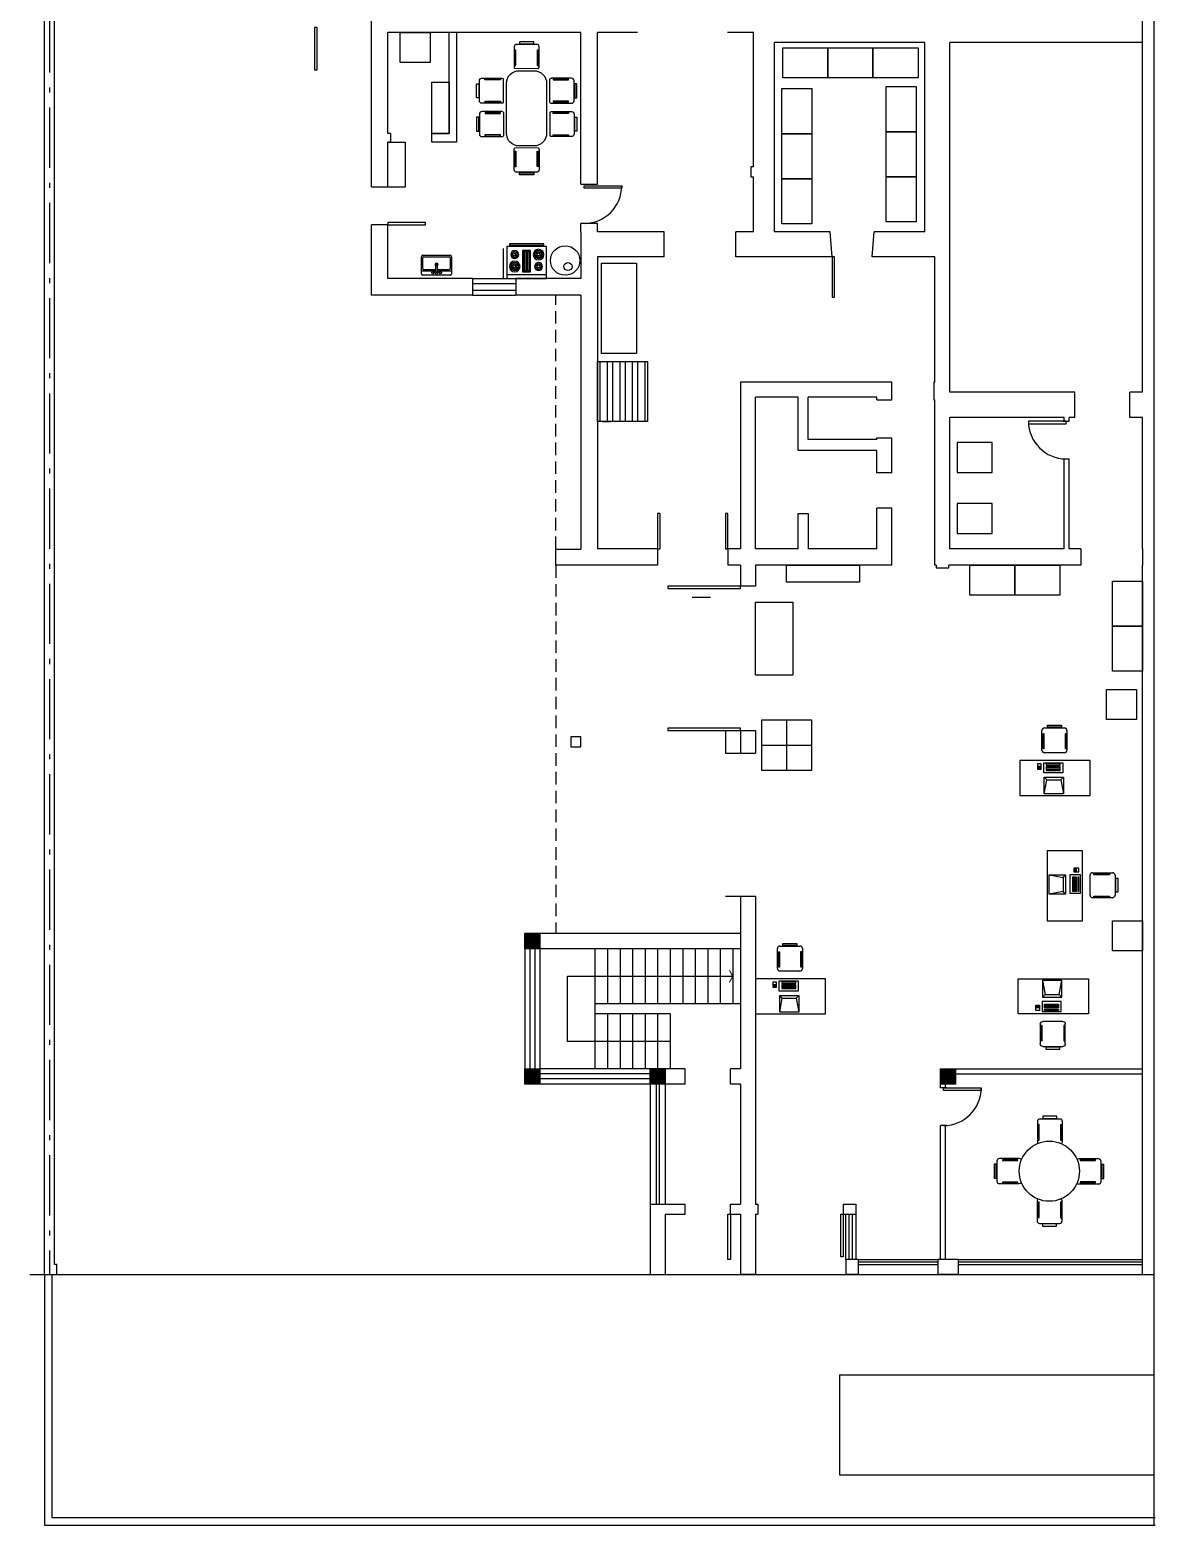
# Model space of a CAD drawing. Header units: millimetres. Extents: x 87.1 to 109.5, y 55.5 to 110.4.
# Drawn here: x 87.07 to 109.51, y 55.47 to 85.3 of the extents above; entities that cross this region are included whole.
import ezdxf

# ---------------------------------------------------------------- set-up
doc = ezdxf.new("R2010")
doc.units = ezdxf.units.MM
for name, pattern in [('ACAD_ISO10W100', [18, 12, -3, 0, -3]), ('CONTINUA', [0]), ('DASHED2', [0.375, 0.25, -0.125])]:
    doc.linetypes.add(name, pattern=pattern)
for name, color, linetype in [('Carpinteria', 1, 'Continuous'), ('EJE MEDIANEROS', 6, 'ACAD_ISO10W100'), ('Estanterias', 170, 'Continuous'), ('Hormigon', 94, 'Continuous'), ('MUEBLES', 252, 'CONTINUA')]:
    doc.layers.add(name, color=color, linetype=linetype)

# ---------------------------------------------------------------- blocks, each defined once
blk = doc.blocks.new('A$C5AA56A8C')
for p, q in [((0, 1.2), (1, 1.2)), ((0, 0), (0, 1.2)), ((0.05, 1.2), (0.05, 0)), ((0.2, 0), (0.2, 1.2)), ((0.3, 1.2), (0.3, 0)), ((0.45, 0), (0.45, 1.2)), ((0.55, 1.2), (0.55, 0)), ((0.7, 0), (0.7, 1.2)), ((0.8, 1.2), (0.8, 0)), ((0.95, 0), (0.95, 1.2)), ((1, 1.2), (1, 0)), ((1, 0), (0, 0)), ((0.1, 0), (0.25, 0))]:
    blk.add_line(p, q)
blk = doc.blocks.new('A$C2B9F50F0')
for points in [[(0, 0.084196), (0.041667, 0.084196), (0.145834, -0.000001), (0.145834, 0.024056)], [(0.291667, 0.084196), (0.25, 0.084196), (0.145834, -0.000001), (0.145834, 0.024056)]]:
    blk.add_solid(points)
blk = doc.blocks.new('A$C70672ED6')
at = {"layer": 'Hormigon'}
blk.add_hatch(color=256, dxfattribs=at).paths.add_polyline_path([(0.25, 0.55), (0.25, 0.25), (0.55, 0.25), (0.55, 0.55)])
blk.add_lwpolyline([(0.25, 0.25), (0.25, 0.55), (0.55, 0.55), (0.55, 0.25)], close=True)
blk = doc.blocks.new('col-madera 2020')
blk.add_lwpolyline([(-0.1, -0.1), (0.1, -0.1), (0.1, 0.1), (-0.1, 0.1)], close=True)
blk = doc.blocks.new('A$C4EFF447F')
at = {"rotation": 180}
blk.add_blockref('col-madera 2020', (0.5, 0.5), dxfattribs=at)
blk = doc.blocks.new('A$C72337FE4')
for p, q in [((0.53477, 1.370186), (0.91577, 1.370186)), ((0.58557, 1.090785), (0.53477, 1.370186)), ((0.53477, 1.039985), (0.53477, 1.370186)), ((0.91577, 1.370186), (0.86497, 1.090785)), ((0.91577, 1.370186), (0.91577, 1.039985)), ((0.53477, 1.039985), (0.58557, 1.090785)), ((0.91577, 1.039985), (0.53477, 1.039985)), ((0.545277, 0.749245), (0.545277, 0.952445)), ((0.545277, 0.952445), (0.926277, 0.952445)), ((0.86497, 1.090785), (0.58557, 1.090785)), ((0.596077, 0.901645), (0.596077, 0.825445)), ((0.875477, 0.901645), (0.596077, 0.901645)), ((0.86497, 1.090785), (0.91577, 1.039985)), ((0.875477, 0.825445), (0.875477, 0.901645)), ((0.926277, 0.952445), (0.926277, 0.749245)), ((0.926277, 0.749245), (0.545277, 0.749245)), ((0.875477, 0.876245), (0.596077, 0.876245)), ((0.596077, 0.850845), (0.875477, 0.850845)), ((0.596077, 0.825445), (0.875477, 0.825445)), ((0.596077, 0.800045), (0.596077, 0.774645)), ((0.875477, 0.800045), (0.596077, 0.800045)), ((0.596077, 0.774645), (0.875477, 0.774645)), ((0.875477, 0.774645), (0.875477, 0.800045)), ((1.053277, 0.876245), (0.977077, 0.876245)), ((0.977077, 0.876245), (0.977077, 0.774645)), ((0.977077, 0.774645), (1.053277, 0.774645)), ((1.040577, 0.850845), (0.989777, 0.850845)), ((0.989777, 0.850845), (0.989777, 0.825445)), ((0.989777, 0.825445), (1.040577, 0.825445)), ((1.015177, 0.850845), (1.015177, 0.825445)), ((1.040577, 0.825445), (1.040577, 0.850845)), ((1.053277, 0.774645), (1.053277, 0.876245)), ((0.462863, 0.1049), (0.462863, 0.5023)), ((0.512863, 0.5523), (0.911163, 0.5523)), ((0.961163, 0.5023), (0.961163, 0.1049)), ((0.911163, 0.0549), (0.512863, 0.0549))]:
    blk.add_line(p, q)
for points in [[(0, 1.406141), (0, 0.706141), (1.4, 0.706141), (1.4, 1.406141)], [(0.494863, 0.1654), (0.473563, 0.1654), (0.473563, 0.4749), (0.494863, 0.4749)], [(0.940463, 0.1681), (0.921763, 0.1681), (0.921763, 0.4749), (0.940463, 0.4749)], [(0.852463, 0), (0.572263, 0), (0.572263, 0.0427), (0.852463, 0.0427)]]:
    blk.add_lwpolyline(points, close=True)
for centre, start, end in [((0.512863, 0.5023), 90, 180), ((0.911163, 0.5023), 0, 90), ((0.512863, 0.1049), 180, 270), ((0.911163, 0.1049), 270, 0)]:
    blk.add_arc(centre, 0.05, start, end)
blk = doc.blocks.new('A$C45C053B3')
for p, q in [((0.32, 0.6), (0.32, 0.397628)), ((0.223124, 0.314589), (0.344262, 0.314589)), ((0.32, 0.397628), (0.32, 0.314589)), ((0.344262, 0.314589), (0.344262, 0.28541)), ((0.344262, 0.28541), (0.223124, 0.28541)), ((0.32, 0.28541), (0.32, 0.204262)), ((0.32, 0.204262), (0.32, 0))]:
    blk.add_line(p, q)
for points in [[(0.03, 0.6), (0.37, 0.6)], [(0, 0.03), (0, 0.57)], [(0.03, 0.05), (0.03, 0.55)], [(0.05, 0.57), (0.27, 0.57)], [(0.29, 0.55), (0.29, 0.314589)], [(0.4, 0.57), (0.4, 0.03)], [(0.37, 0), (0.03, 0)], [(0.27, 0.03), (0.05, 0.03)], [(0.29, 0.28541), (0.29, 0.05)]]:
    blk.add_lwpolyline(points)
for centre, radius in [((0.167741, 0.305957), 0.002532), ((0.17473, 0.315551), 0.002532), ((0.186046, 0.3), 0.005906), ((0.186049, 0.319249), 0.002532), ((0.197442, 0.315513), 0.002532), ((0.204355, 0.305962), 0.002532), ((0.344262, 0.374012), 0.024482), ((0.344262, 0.374012), 0.020031), ((0.167739, 0.294052), 0.002532), ((0.174732, 0.284427), 0.002532), ((0.186044, 0.280744), 0.002532), ((0.197338, 0.284411), 0.002532), ((0.204352, 0.294038), 0.002532), ((0.344262, 0.227071), 0.023706), ((0.344262, 0.227071), 0.020031)]:
    blk.add_circle(centre, radius)
for centre, radius, start, end in [((0.03, 0.57), 0.03, 90, 180), ((0.37, 0.57), 0.03, 0, 90), ((0.05, 0.55), 0.02, 90, 180), ((0.186046, 0.3), 0.030236, 22.031329, 337.968671), ((0.186046, 0.3), 0.025909, 17.102139, 342.897861), ((0.223252, 0.3), 0.01459, 90.503577, 270.503577), ((0.27, 0.55), 0.02, 0, 90), ((0.344262, 0.3), 0.029251, 209.918815, 150.081185), ((0.03, 0.03), 0.03, 180, 270), ((0.05, 0.05), 0.02, 180, 270), ((0.27, 0.05), 0.02, 270, 0), ((0.37, 0.03), 0.03, 270, 0)]:
    blk.add_arc(centre, radius, start, end)
for p in [(0.167739, 0.305948), (0.174732, 0.315573), (0.186046, 0.319249), (0.197361, 0.315573), (0.204353, 0.305948), (0.167739, 0.294052), (0.174732, 0.284427), (0.186046, 0.280751), (0.197361, 0.284427), (0.204353, 0.294052)]:
    blk.add_point(p)
blk = doc.blocks.new('Range-Oven - 30 in top')
for p, q in [((0, -3), (30, -3)), ((12, -6), (18, -6)), ((13, -19.999996), (13, -6)), ((14, -6), (14, -19.999996)), ((15, -19.999996), (15, -6)), ((16, -6), (16, -19.999996)), ((17, -19.999996), (17, -6)), ((18, -19.999996), (12, -19.999996)), ((6, -23.999996), (6, -24.999996)), ((8, -24.999996), (8, -23.999996)), ((22, -24.999996), (22, -23.999996)), ((24, -23.999996), (24, -24.999996))]:
    blk.add_line(p, q)
for points in [[(0, -23.999996), (0, 0), (30, 0), (30, -23.999996)], [(12, -20.999996), (12, -5), (18, -5), (18, -20.999996)], [(2, -25.999996), (2, -24.999996), (28, -24.999996), (28, -25.999996)]]:
    blk.add_lwpolyline(points, close=True)
for centre, radius in [((6, -9), 4), ((6, -9), 3), ((6, -9), 2), ((6, -9), 1), ((24, -9), 3), ((24, -9), 2), ((24, -9), 1), ((6, -18), 3), ((6, -18), 2), ((6, -18), 1), ((24, -18), 4), ((24, -18), 3), ((24, -18), 2), ((24, -18), 1)]:
    blk.add_circle(centre, radius)
blk = doc.blocks.new('Mesa de Reuniones')
at = {"linetype": 'Continuous'}
for p, q in [((-0.237084, 0.991001), (-0.237084, 0.593601)), ((0.211216, 1.041001), (-0.187084, 1.041001)), ((0.261216, 0.593601), (0.261216, 0.991001)), ((-1.046544, 0.201044), (-1.046544, -0.197256)), ((-0.599144, 0.251044), (-0.996544, 0.251044)), ((0.984229, 0.244295), (0.586829, 0.244295)), ((1.034229, -0.204005), (1.034229, 0.194295)), ((-0.996544, -0.247256), (-0.599144, -0.247256)), ((0.586829, -0.254005), (0.984229, -0.254005)), ((-0.243833, -0.592372), (-0.243833, -0.989772)), ((0.254467, -0.989772), (0.254467, -0.592372)), ((-0.193833, -1.039772), (0.204467, -1.039772))]:
    blk.add_line(p, q, dxfattribs=at)
for points in [[(-0.205084, 0.930501), (-0.226384, 0.930501), (-0.226384, 0.621001), (-0.205084, 0.621001)], [(0.152516, 1.095901), (-0.127684, 1.095901), (-0.127684, 1.053201), (0.152516, 1.053201)], [(0.240516, 0.927801), (0.221816, 0.927801), (0.221816, 0.621001), (0.240516, 0.621001)], [(-1.101444, 0.142344), (-1.101444, -0.137856), (-1.058744, -0.137856), (-1.058744, 0.142344)], [(-0.933344, 0.230344), (-0.933344, 0.211644), (-0.626544, 0.211644), (-0.626544, 0.230344)], [(0.923729, 0.212295), (0.923729, 0.233595), (0.614229, 0.233595), (0.614229, 0.212295)], [(1.089129, -0.145305), (1.089129, 0.134895), (1.046429, 0.134895), (1.046429, -0.145305)], [(-0.936044, -0.215256), (-0.936044, -0.236556), (-0.626544, -0.236556), (-0.626544, -0.215256)], [(0.921029, -0.233305), (0.921029, -0.214605), (0.614229, -0.214605), (0.614229, -0.233305)], [(-0.223133, -0.926572), (-0.204433, -0.926572), (-0.204433, -0.619772), (-0.223133, -0.619772)], [(0.222467, -0.929272), (0.243767, -0.929272), (0.243767, -0.619772), (0.222467, -0.619772)], [(-0.135133, -1.094672), (0.145067, -1.094672), (0.145067, -1.051972), (-0.135133, -1.051972)]]:
    blk.add_lwpolyline(points, close=True, dxfattribs=at)
blk.add_circle((0, 0), 0.6)
for centre, start, end in [((-0.187084, 0.991001), 90, 180), ((0.211216, 0.991001), 0, 90), ((-0.187084, 0.593601), 180, 226.166294), ((0.211216, 0.593601), 301.619069, 0), ((-0.996544, 0.201044), 90, 180), ((-0.599144, 0.201044), 29.930251, 90), ((0.586829, 0.194295), 90, 131.789335), ((0.984229, 0.194295), 0, 90), ((-0.996544, -0.197256), 180, 270), ((-0.599144, -0.197256), 270, 328.03123), ((0.586829, -0.204005), 223.539107, 270), ((0.984229, -0.204005), 270, 0), ((-0.193833, -0.592372), 132.080134, 180), ((0.204467, -0.592372), 0, 53.229685), ((-0.193833, -0.989772), 180, 270), ((0.204467, -0.989772), 270, 0)]:
    blk.add_arc(centre, 0.05, start, end, dxfattribs=at)
blk = doc.blocks.new('Silla_1')
at = {"linetype": 'Continuous'}
for p, q in [((-0.05, 0.24915), (-0.4474, 0.24915)), ((0, -0.19915), (0, 0.19915)), ((-0.4474, -0.24915), (-0.05, -0.24915))]:
    blk.add_line(p, q, dxfattribs=at)
blk.add_lwpolyline([(-0.483645, -0.233592), (-0.48072, 0.23643)], dxfattribs=at)
for points in [[(-0.1105, 0.21715), (-0.1105, 0.23845), (-0.42, 0.23845), (-0.42, 0.21715)], [(0.0549, -0.14045), (0.0549, 0.13975), (0.0122, 0.13975), (0.0122, -0.14045)], [(-0.1132, -0.22845), (-0.1132, -0.20975), (-0.42, -0.20975), (-0.42, -0.22845)]]:
    blk.add_lwpolyline(points, close=True, dxfattribs=at)
for centre, start, end in [((-0.4474, 0.19915), 90, 131.789335), ((-0.05, 0.19915), 0, 90), ((-0.4474, -0.19915), 223.539107, 270), ((-0.05, -0.19915), 270, 0)]:
    blk.add_arc(centre, 0.05, start, end, dxfattribs=at)

msp = doc.modelspace()

# ---------------------------------------------------------------- hatches: boundary and pattern name
at = {"layer": 'Hormigon'}
msp.add_hatch(color=256, dxfattribs=at).paths.add_polyline_path([(105.229, 64.574), (105.529, 64.574), (105.529, 64.274), (105.229, 64.274)])

# ---------------------------------------------------------------- linework, layer by layer
for p, q in [((109.484, 92.054), (109.484, 60.474)), ((87.359, 60.474), (87.359, 87.61)), ((87.56, 60.674), (87.56, 87.643)), ((93.879, 82.164), (93.879, 85.554)), ((109.259, 78.074), (109.259, 85.554)), ((95.579, 85.254), (94.209, 85.254)), ((94.209, 83.234), (94.209, 85.254)), ((98.059, 85.254), (95.579, 85.254)), ((98.059, 82.224), (98.059, 85.254)), ((98.389, 82.574), (98.389, 85.254)), ((99.184, 85.254), (98.389, 85.254)), ((101.499, 85.254), (100.984, 85.254)), ((101.499, 82.574), (101.499, 85.254)), ((101.919, 81.274), (101.919, 85.054)), ((104.919, 85.054), (101.919, 85.054)), ((104.919, 81.274), (104.919, 85.054)), ((105.419, 78.074), (105.419, 85.054)), ((109.259, 85.054), (105.419, 85.054)), ((94.259, 83.234), (94.209, 83.234)), ((94.259, 83.234), (94.259, 83.064)), ((94.209, 82.164), (94.209, 83.064)), ((94.259, 83.064), (94.209, 83.064)), ((98.389, 82.224), (98.389, 82.574)), ((101.499, 81.274), (101.499, 82.374)), ((94.209, 82.164), (93.879, 82.164)), ((98.059, 82.224), (98.389, 82.224)), ((98.059, 81.274), (98.059, 81.444)), ((98.389, 81.444), (98.059, 81.444)), ((98.389, 81.274), (98.389, 81.444)), ((93.879, 80.014), (93.879, 81.414)), ((94.209, 81.414), (93.879, 81.414)), ((94.209, 80.344), (94.209, 81.414)), ((98.059, 81.274), (98.059, 81.274)), ((98.059, 81.274), (98.059, 80.344)), ((99.719, 81.274), (98.389, 81.274)), ((99.719, 80.774), (99.719, 81.274)), ((101.499, 81.274), (101.149, 81.274)), ((101.149, 80.774), (101.149, 81.274)), ((103.029, 81.274), (101.919, 81.274)), ((103.069, 80.774), (103.029, 81.274)), ((103.869, 80.774), (103.909, 81.274)), ((104.919, 81.274), (103.909, 81.274)), ((94.209, 80.344), (94.209, 80.944)), ((99.719, 80.774), (98.389, 80.774)), ((98.389, 80.774), (98.389, 74.954)), ((103.069, 80.774), (101.149, 80.774)), ((105.119, 80.774), (103.869, 80.774)), ((105.119, 78.274), (105.119, 80.774)), ((95.899, 80.344), (94.209, 80.344)), ((95.899, 80.344), (95.899, 80.014)), ((98.059, 80.344), (96.759, 80.344)), ((96.759, 80.344), (96.759, 80.014)), ((95.899, 80.014), (93.879, 80.014)), ((98.059, 80.014), (96.759, 80.014)), ((98.059, 80.014), (98.059, 74.944)), ((101.239, 78.274), (101.239, 74.954)), ((104.259, 78.274), (101.239, 78.274)), ((104.259, 77.924), (104.259, 78.274)), ((105.119, 78.274), (105.095, 78.274)), ((105.095, 78.274), (105.095, 77.924)), ((102.389, 77.974), (101.539, 77.974)), ((101.539, 74.954), (101.539, 77.974)), ((102.389, 76.914), (102.389, 77.974)), ((103.959, 77.974), (102.589, 77.974)), ((102.589, 77.134), (102.589, 77.974)), ((103.959, 77.924), (103.959, 77.974)), ((103.959, 77.924), (104.259, 77.924)), ((105.095, 77.924), (105.119, 77.924)), ((105.119, 74.624), (105.119, 77.924)), ((107.909, 78.074), (105.419, 78.074)), ((107.909, 77.574), (107.909, 78.074)), ((109.259, 78.074), (109.009, 78.074)), ((109.009, 77.574), (109.009, 78.074)), ((107.697, 77.574), (105.419, 77.574)), ((105.419, 74.954), (105.419, 77.574)), ((107.697, 77.495), (107.697, 77.574)), ((107.909, 77.574), (107.797, 77.574)), ((107.797, 77.495), (107.797, 77.574)), ((109.259, 77.574), (109.009, 77.574)), ((109.259, 74.954), (109.259, 77.574)), ((107.671, 77.495), (107.797, 77.495)), ((103.959, 77.134), (102.589, 77.134)), ((103.959, 77.134), (103.959, 77.164)), ((103.959, 77.164), (104.259, 77.164)), ((104.259, 76.464), (104.259, 77.164)), ((105.563, 77.072), (105.563, 76.472)), ((106.263, 77.072), (105.563, 77.072)), ((106.263, 76.472), (106.263, 77.072)), ((103.959, 76.914), (102.389, 76.914)), ((103.959, 76.464), (103.959, 76.914)), ((107.671, 76.745), (107.797, 76.745)), ((107.697, 74.954), (107.697, 76.745)), ((107.797, 74.954), (107.797, 76.745)), ((104.259, 76.464), (103.959, 76.464)), ((105.563, 76.472), (106.263, 76.472)), ((105.563, 75.858), (105.563, 75.258)), ((106.263, 75.858), (105.563, 75.858)), ((106.263, 75.258), (106.263, 75.858)), ((103.959, 74.954), (103.959, 75.764)), ((104.259, 75.764), (103.959, 75.764)), ((104.259, 74.624), (104.259, 75.764)), ((105.563, 75.258), (106.263, 75.258)), ((99.589, 74.954), (98.389, 74.954)), ((99.589, 74.954), (99.589, 74.624)), ((101.239, 74.954), (100.989, 74.954)), ((100.989, 74.954), (100.989, 74.624)), ((102.389, 74.954), (101.539, 74.954)), ((103.959, 74.954), (102.589, 74.954)), ((107.697, 74.954), (105.419, 74.954)), ((108.029, 74.954), (107.797, 74.954)), ((108.029, 74.954), (108.029, 74.624)), ((109.259, 74.954), (109.259, 74.624)), ((99.589, 74.624), (98.059, 74.624)), ((101.239, 74.624), (100.989, 74.624)), ((101.239, 74.624), (101.239, 74.207)), ((101.539, 74.624), (101.539, 74.207)), ((104.259, 74.624), (101.539, 74.624)), ((105.144, 74.624), (105.119, 74.624)), ((108.029, 74.624), (105.394, 74.624)), ((109.259, 60.474), (109.259, 74.624)), ((101.239, 74.307), (101.239, 74.207)), ((101.539, 74.307), (101.539, 74.207)), ((101.239, 74.207), (100.939, 74.207)), ((101.539, 74.207), (101.239, 74.207)), ((100.939, 71.324), (100.939, 70.874)), ((100.939, 71.324), (101.239, 71.324)), ((101.239, 71.324), (101.239, 70.874)), ((101.239, 71.324), (101.539, 71.324)), ((101.239, 71.324), (101.239, 70.874)), ((101.539, 71.324), (101.539, 70.874)), ((100.939, 70.874), (101.239, 70.874)), ((101.239, 70.874), (101.539, 70.874)), ((100.939, 68.024), (101.239, 68.024)), ((101.239, 68.024), (101.239, 64.574)), ((101.239, 68.024), (101.539, 68.024)), ((101.539, 68.024), (101.539, 64.574)), ((96.939, 67.274), (96.939, 66.974)), ((101.239, 67.274), (96.939, 67.274)), ((97.239, 67.274), (97.239, 66.974)), ((101.239, 66.974), (96.939, 66.974)), ((101.239, 66.974), (101.239, 65.874)), ((96.939, 64.574), (96.939, 64.274)), ((97.239, 64.574), (97.239, 64.274)), ((100.139, 64.574), (99.439, 64.574)), ((99.439, 64.574), (99.439, 64.274)), ((99.739, 64.574), (99.739, 64.274)), ((100.139, 64.274), (100.139, 64.574)), ((101.239, 64.574), (101.039, 64.574)), ((101.039, 64.274), (101.039, 64.574)), ((101.239, 64.574), (101.239, 64.574)), ((101.539, 64.574), (101.539, 61.874)), ((105.229, 64.574), (109.259, 64.574)), ((105.529, 64.474), (109.259, 64.474)), ((100.139, 64.274), (99.439, 64.274)), ((101.239, 64.274), (101.039, 64.274)), ((101.239, 64.274), (101.239, 61.874)), ((105.229, 64.195), (105.229, 64.374)), ((105.355, 64.195), (105.229, 64.195)), ((105.329, 64.195), (105.329, 64.274)), ((105.229, 60.774), (105.229, 63.445)), ((105.355, 63.445), (105.229, 63.445)), ((105.329, 60.774), (105.329, 63.445)), ((99.439, 61.874), (99.439, 60.474)), ((99.439, 61.874), (100.139, 61.874)), ((100.139, 61.674), (100.139, 61.874)), ((101.039, 61.874), (101.239, 61.874)), ((101.039, 61.674), (101.039, 61.874)), ((101.239, 61.874), (101.239, 61.874)), ((101.539, 61.874), (101.589, 61.874)), ((101.589, 61.874), (101.589, 61.674)), ((103.289, 61.874), (103.539, 61.874)), ((103.289, 61.874), (103.289, 61.674)), ((103.539, 61.874), (103.539, 61.674)), ((99.739, 61.674), (99.739, 60.474)), ((99.739, 61.674), (100.139, 61.674)), ((101.039, 61.674), (101.239, 61.674)), ((101.239, 61.674), (101.239, 60.491)), ((101.239, 61.674), (101.239, 60.474)), ((101.239, 61.674), (101.239, 60.491)), ((101.539, 61.674), (101.539, 60.791)), ((101.539, 61.674), (101.539, 60.474)), ((101.539, 61.674), (101.589, 61.674)), ((103.289, 61.674), (103.339, 61.674)), ((103.339, 61.674), (103.539, 61.674)), ((103.339, 60.774), (103.339, 60.474)), ((103.539, 60.774), (103.339, 60.774)), ((103.589, 60.774), (103.539, 60.774)), ((103.589, 60.774), (103.589, 60.474)), ((105.579, 60.774), (105.179, 60.774)), ((105.179, 60.774), (105.179, 60.474)), ((105.579, 60.774), (105.579, 60.474)), ((101.239, 60.474), (109.484, 60.474)), ((101.539, 60.474), (101.239, 60.474)), ((103.589, 60.474), (103.339, 60.474)), ((105.579, 60.474), (105.179, 60.474))]:
    msp.add_line(p, q)
at = {"color": 2, "linetype": 'DASHED2'}
for p, q in [((97.559, 74.944), (97.559, 80.014)), ((97.559, 74.624), (97.559, 67.274))]:
    msp.add_line(p, q, dxfattribs=at)
at = {"color": 2}
for p, q in [((98.339, 66.974), (98.339, 64.574)), ((98.589, 66.974), (98.589, 65.874)), ((98.839, 66.974), (98.839, 65.874)), ((99.089, 66.974), (99.089, 65.874)), ((99.339, 66.974), (99.339, 65.874)), ((99.589, 66.974), (99.589, 65.874)), ((99.839, 66.974), (99.839, 65.874)), ((100.089, 66.974), (100.089, 65.874)), ((100.339, 66.974), (100.339, 65.874)), ((100.589, 66.974), (100.589, 65.874)), ((100.839, 66.974), (100.839, 65.874)), ((101.089, 66.974), (101.089, 65.874)), ((101.239, 65.874), (98.339, 65.874)), ((99.839, 65.674), (98.339, 65.674)), ((98.589, 65.674), (98.589, 64.574)), ((98.839, 65.674), (98.839, 64.574)), ((99.089, 65.674), (99.089, 64.574)), ((99.339, 65.674), (99.339, 64.574)), ((99.589, 65.674), (99.589, 64.574)), ((99.839, 65.674), (99.839, 64.574)), ((87.359, 60.474), (87.359, 55.474)), ((87.509, 60.474), (87.509, 55.624)), ((109.484, 60.474), (109.484, 55.474)), ((103.214, 58.474), (103.214, 56.474)), ((103.214, 58.474), (109.484, 58.474)), ((103.214, 56.474), (109.484, 56.474)), ((87.509, 55.624), (109.509, 55.624)), ((87.359, 55.474), (109.509, 55.474))]:
    msp.add_line(p, q, dxfattribs=at)
for points in [[(95.579, 85.254), (95.579, 83.064), (95.088, 83.064), (95.088, 83.234), (95.429, 83.234), (95.429, 85.254)], [(101.499, 82.574), (101.449, 82.574), (101.449, 82.374), (101.499, 82.374)], [(102.389, 74.954), (102.389, 75.654), (102.589, 75.654), (102.589, 74.954)], [(98.059, 74.624), (97.559, 74.624), (97.559, 74.944), (98.059, 74.944)], [(105.144, 74.624), (105.144, 74.574), (105.394, 74.574), (105.394, 74.624)], [(87.359, 60.474), (87.56, 60.474), (87.61, 60.474), (87.61, 60.674), (87.56, 60.674)]]:
    msp.add_lwpolyline(points)
for points in [[(98.122, 82.194), (98.872, 82.194), (98.872, 82.144), (98.122, 82.144)], [(107.734, 77.495), (106.984, 77.495), (106.984, 77.445), (107.734, 77.445)], [(105.229, 64.274), (105.229, 64.574), (105.529, 64.574), (105.529, 64.274)], [(105.292, 64.195), (106.042, 64.195), (106.042, 64.145), (105.292, 64.145)]]:
    msp.add_lwpolyline(points, close=True)
at = {"color": 3}
msp.add_lwpolyline([(99.839, 65.124), (97.789, 65.124), (97.789, 66.424), (101.089, 66.424)], dxfattribs=at)
for centre, start, end in [((98.122, 82.194), 270, 0), ((107.734, 77.495), 180, 270), ((105.292, 64.195), 270, 0)]:
    msp.add_arc(centre, 0.75, start, end)
at = {"layer": 'Carpinteria'}
for p, q in [((95.899, 80.244), (96.759, 80.244)), ((95.899, 80.114), (96.759, 80.114)), ((103.339, 60.774), (103.339, 61.674)), ((103.409, 60.774), (103.409, 61.674)), ((103.469, 61.674), (103.469, 60.774)), ((103.539, 61.674), (103.539, 60.774))]:
    msp.add_line(p, q, dxfattribs=at)
at = {"layer": 'Carpinteria', "color": 252}
for p, q in [((99.559, 64.274), (99.559, 61.874)), ((99.619, 64.274), (99.619, 61.874)), ((99.739, 64.274), (99.739, 61.874)), ((103.589, 60.774), (105.179, 60.774)), ((103.589, 60.724), (105.179, 60.724)), ((103.589, 60.674), (105.179, 60.674)), ((105.579, 60.774), (109.259, 60.774)), ((105.579, 60.724), (109.259, 60.724)), ((105.579, 60.674), (109.259, 60.674))]:
    msp.add_line(p, q, dxfattribs=at)
at = {"layer": 'Carpinteria'}
for points in [[(92.747, 85.354), (92.747, 84.504), (92.797, 84.504), (92.797, 85.354)], [(94.209, 81.414), (94.959, 81.414), (94.959, 81.464), (94.209, 81.464)], [(103.069, 80.774), (103.069, 79.974), (103.119, 79.974), (103.119, 80.774)], [(99.639, 74.954), (99.639, 75.654), (99.589, 75.654), (99.589, 74.954)], [(100.989, 74.954), (100.989, 75.654), (100.939, 75.654), (100.939, 74.954)], [(101.239, 74.207), (99.789, 74.207), (99.789, 74.157), (101.239, 74.157)], [(101.239, 71.374), (99.789, 71.374), (99.789, 71.324), (101.239, 71.324)], [(101.039, 61.674), (101.039, 60.774), (100.989, 60.774), (100.989, 61.674)], [(103.289, 61.674), (103.289, 60.824), (103.239, 60.824), (103.239, 61.674)]]:
    msp.add_lwpolyline(points, close=True, dxfattribs=at)
msp.add_lwpolyline([(100.644, 73.981), (100.278, 73.981)], dxfattribs=at)
at = {"layer": 'Carpinteria', "color": 252}
for points in [[(96.939, 66.974), (96.939, 64.574)], [(97.039, 66.974), (97.039, 64.574)], [(97.139, 66.974), (97.139, 64.574)], [(97.239, 66.974), (97.239, 64.574)], [(99.439, 64.574), (97.239, 64.574)], [(99.439, 64.474), (97.239, 64.474)], [(99.439, 64.374), (97.239, 64.374)], [(99.439, 64.274), (97.239, 64.274)], [(99.439, 64.274), (99.439, 61.874)]]:
    msp.add_lwpolyline(points, dxfattribs=at)
at = {"layer": 'EJE MEDIANEROS', "ltscale": 0.1}
msp.add_line((87.459, 110.353), (87.459, 60.474), dxfattribs=at)
at = {"layer": 'EJE MEDIANEROS', "linetype": 'Continuous', "ltscale": 0.1}
msp.add_line((87.07, 60.474), (109.459, 60.474), dxfattribs=at)
at = {"layer": 'Estanterias'}
for points in [[(102.083, 84.348), (102.083, 84.948), (102.983, 84.948), (102.983, 84.348)], [(102.983, 84.348), (102.983, 84.948), (103.883, 84.948), (103.883, 84.348)], [(103.883, 84.348), (103.883, 84.948), (104.783, 84.948), (104.783, 84.348)], [(102.067, 84.132), (102.667, 84.132), (102.667, 83.232), (102.067, 83.232)], [(104.144, 84.173), (104.744, 84.173), (104.744, 83.273), (104.144, 83.273)], [(102.067, 83.232), (102.667, 83.232), (102.667, 82.332), (102.067, 82.332)], [(104.144, 83.273), (104.744, 83.273), (104.744, 82.373), (104.144, 82.373)], [(102.067, 82.332), (102.667, 82.332), (102.667, 81.432), (102.067, 81.432)], [(104.144, 82.373), (104.744, 82.373), (104.744, 81.473), (104.144, 81.473)], [(105.812, 74.024), (105.812, 74.624), (106.712, 74.624), (106.712, 74.024)], [(106.712, 74.024), (106.712, 74.624), (107.612, 74.624), (107.612, 74.024)], [(108.659, 74.307), (109.259, 74.307), (109.259, 73.407), (108.659, 73.407)], [(108.659, 73.407), (109.259, 73.407), (109.259, 72.507), (108.659, 72.507)]]:
    msp.add_lwpolyline(points, close=True, dxfattribs=at)
at = {"layer": 'MUEBLES'}
for p, q in [((96.509, 80.944), (96.509, 80.344)), ((98.467, 78.849), (98.467, 80.649)), ((98.467, 80.649), (99.167, 80.649)), ((99.167, 80.649), (99.167, 78.849)), ((95.899, 80.344), (96.759, 80.344)), ((95.899, 80.014), (96.759, 80.014)), ((99.167, 78.849), (98.467, 78.849))]:
    msp.add_line(p, q, dxfattribs=at)
for points in [[(94.452, 85.254), (95.052, 85.254), (95.052, 84.654), (94.452, 84.654)], [(95.429, 83.234), (95.088, 83.234), (95.088, 84.261), (95.429, 84.261)], [(94.551, 82.164), (94.209, 82.164), (94.209, 83.064), (94.551, 83.064)], [(102.158, 74.624), (103.614, 74.624), (103.614, 74.289), (102.158, 74.289)], [(102.282, 73.884), (102.282, 72.428), (101.539, 72.428), (101.539, 73.884)], [(109.14, 71.546), (108.54, 71.546), (108.54, 72.146), (109.14, 72.146)], [(101.662, 70.532), (102.662, 70.532), (102.662, 71.532), (101.662, 71.532)], [(108.659, 67.528), (109.259, 67.528), (109.259, 66.928), (108.659, 66.928)]]:
    msp.add_lwpolyline(points, close=True, dxfattribs=at)
msp.add_lwpolyline([(96.824, 84.489), (97.124, 84.489, -0.414214), (97.374, 84.239), (97.374, 83.239, -0.414214), (97.124, 82.989), (96.824, 82.989, -0.414214), (96.574, 83.239), (96.574, 84.239, -0.414214)], format="xyb", close=True, dxfattribs=at)
for points in [[(102.162, 70.532), (102.162, 71.532)], [(101.662, 71.032), (102.662, 71.032)]]:
    msp.add_lwpolyline(points, dxfattribs=at)
for centre, radius in [((97.745, 80.702), 0.294), ((97.8, 80.582), 0.0809)]:
    msp.add_circle(centre, radius, dxfattribs=at)

# ---------------------------------------------------------------- block references
for name, p in [('A$C4EFF447F', (97.459, 70.598)), ('A$C70672ED6', (96.689, 66.724)), ('A$C70672ED6', (96.689, 64.024)), ('A$C70672ED6', (99.189, 64.024))]:
    msp.add_blockref(name, p)
at = {"rotation": 90}
msp.add_blockref('A$C2B9F50F0', (101.101, 66.278), dxfattribs=at)
at = {"layer": 'MUEBLES'}
for name, p, rotation in [('Silla_1', (96.976, 85.013), 90), ('Silla_1', (96.034, 83.425), 180), ('A$C45C053B3', (94.879, 80.808), 270), ('A$C72337FE4', (108.215, 71.433), 180), ('A$C72337FE4', (108.766, 67.528), 90), ('A$C72337FE4', (102.939, 67.08), 180)]:
    msp.add_blockref(name, p, dxfattribs=dict(at, rotation=rotation))
at = {"layer": 'MUEBLES', "xscale": -1}
for name, p in [('Silla_1', (96.034, 84.09)), ('A$C72337FE4', (108.182, 64.968))]:
    msp.add_blockref(name, p, dxfattribs=at)
at = {"layer": 'MUEBLES'}
for name, p in [('Silla_1', (97.922, 84.09)), ('A$C5AA56A8C', (98.389, 77.488)), ('Mesa de Reuniones', (107.4, 62.534))]:
    msp.add_blockref(name, p, dxfattribs=at)
at = {"layer": 'MUEBLES', "xscale": -1}
for p, rotation in [((97.922, 83.425), 180), ((96.976, 82.464), 90)]:
    msp.add_blockref('Silla_1', p, dxfattribs=dict(at, rotation=rotation))
at = {"layer": 'MUEBLES', "xscale": -0.026474, "yscale": 0.026474, "zscale": 0.026474, "rotation": 180}
msp.add_blockref('Range-Oven - 30 in top', (96.579, 80.344), dxfattribs=at)

doc.saveas('drawing.dxf')
